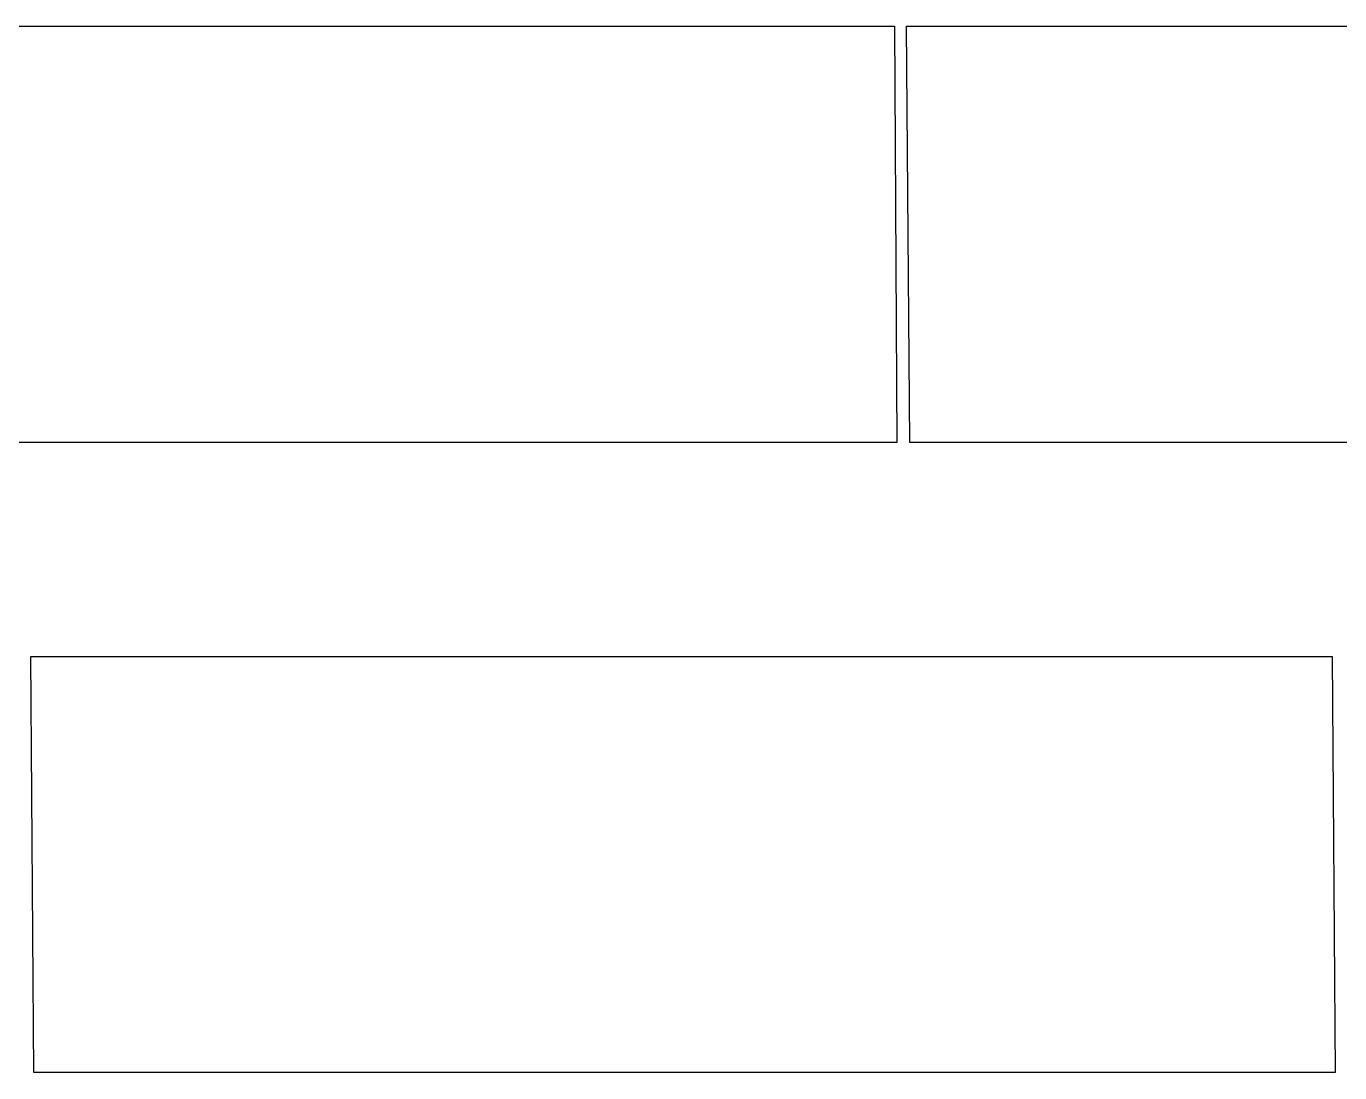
# Model space of a CAD drawing. Header units: metres. Extents: x 1351658 to 1352063, y 7182158 to 7182531.
# Drawn here: x 1351825.91 to 1351846.81, y 7182372.92 to 7182389.57 of the extents above; entities that cross this region are included whole.
import ezdxf

# ---------------------------------------------------------------- set-up
doc = ezdxf.new("R2010")
doc.units = ezdxf.units.M
doc.layers.add('PVcase PV Modules (full frames)', color=142, linetype='Continuous')
doc.layers.add('PVcase PV Modules (optimised)', color=142, linetype='Continuous')

# ---------------------------------------------------------------- blocks, each defined once
blk = doc.blocks.new('3P18@15DEG F FX ID2 PVBlock')
at = {"layer": 'PVcase PV Modules (optimised)', "color": 0, "linetype": 'ByBlock', "transparency": 33554687}
blk.add_polyline3d([(0, 0, 1.774), (20.718, 0, 1.774), (20.718, -6.62, 0), (0, -6.62, 0)], close=True, dxfattribs=at)

msp = doc.modelspace()

# ---------------------------------------------------------------- block references
at = {"layer": 'PVcase PV Modules (full frames)', "color": 144, "linetype": 'ByBlock', "true_color": 0x007ca5, "transparency": 33554687, "extrusion": (-0.022637, 0, 0.999744), "rotation": 90}
msp.add_blockref('3P18@15DEG F FX ID2 PVBlock', (-7182389.569, 1351473.581, -30559.733), dxfattribs=at)
at = {"layer": 'PVcase PV Modules (full frames)', "color": 144, "linetype": 'ByBlock', "true_color": 0x007ca5, "transparency": 33554687, "extrusion": (-0.032744, 0, 0.999464), "rotation": 90}
msp.add_blockref('3P18@15DEG F FX ID2 PVBlock', (-7182389.569, 1351116.451, -44222.587), dxfattribs=at)
at = {"layer": 'PVcase PV Modules (full frames)', "color": 144, "linetype": 'ByBlock', "true_color": 0x007ca5, "transparency": 33554687, "extrusion": (-0.027878, 0, 0.999611), "rotation": 90}
msp.add_blockref('3P18@15DEG F FX ID2 PVBlock', (-7182379.545, 1351301.748, -37645.623), dxfattribs=at)

doc.saveas('drawing.dxf')
